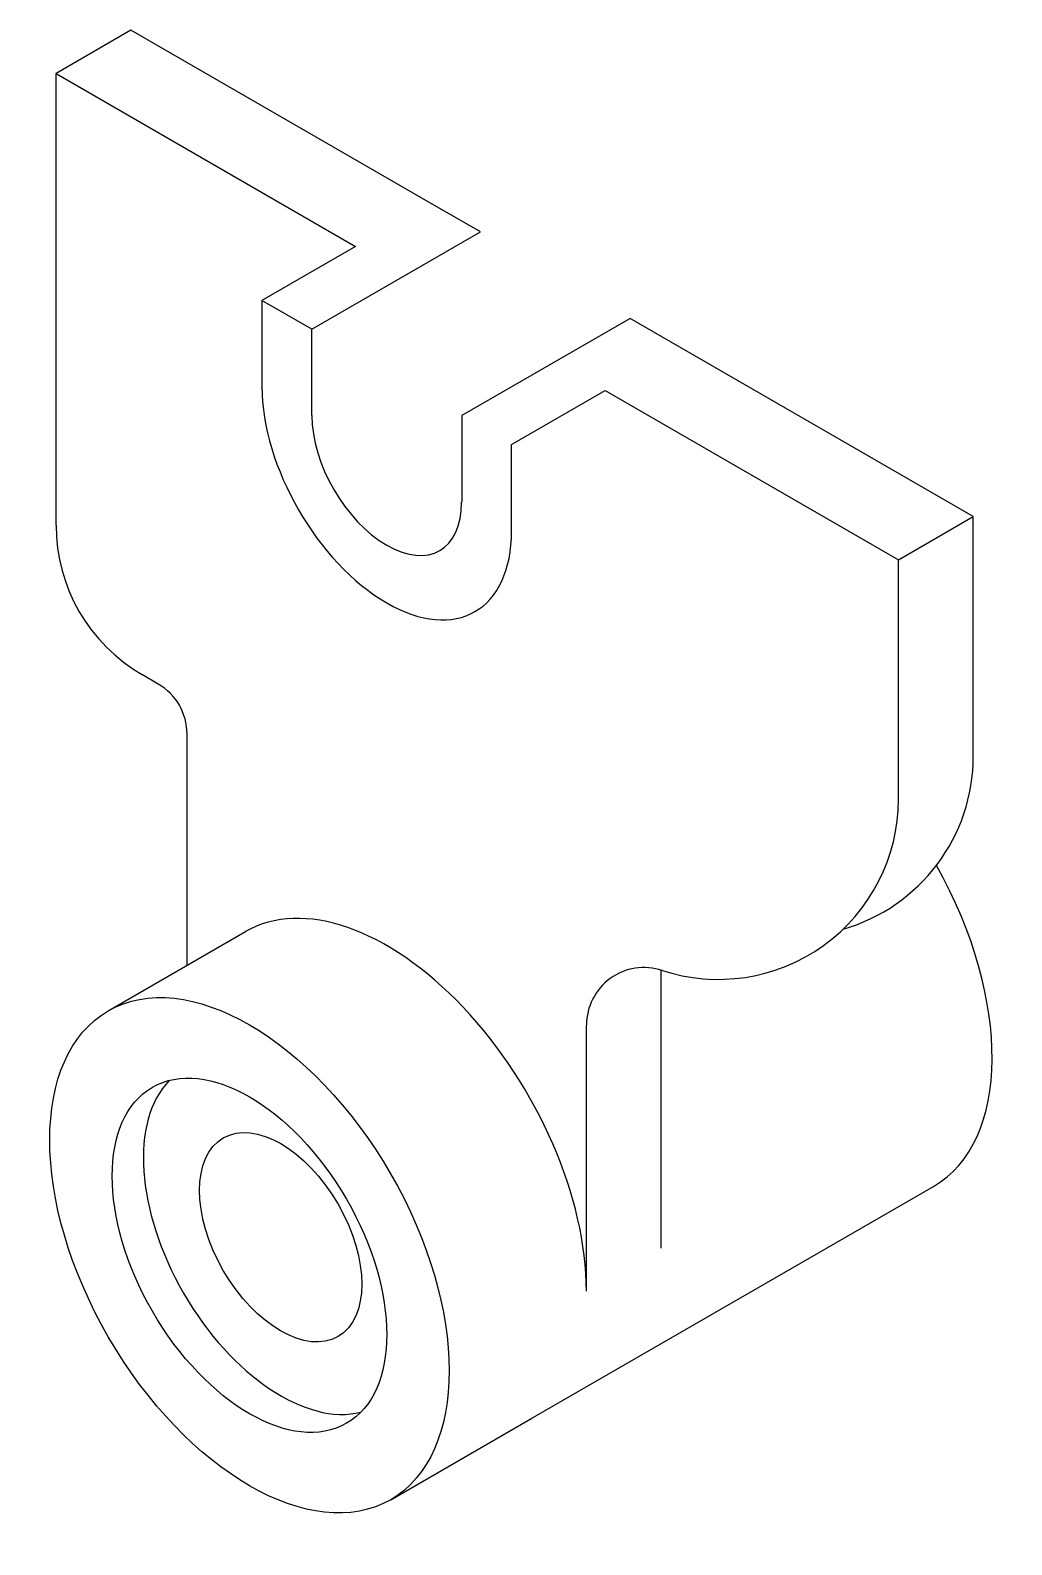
# Model space of a CAD drawing. Header units: inches. Extents: x 70 to 206, y -52 to 159.
import ezdxf

# ---------------------------------------------------------------- set-up
doc = ezdxf.new("R2010")
doc.units = ezdxf.units.IN
doc.header["$MEASUREMENT"] = 0

msp = doc.modelspace()

# ---------------------------------------------------------------- linework, layer by layer
for p, q in [((83.77, 158.63), (73.38, 152.63)), ((125.34, 134.63), (83.77, 158.63)), ((73.38, 152.63), (114.94, 128.63)), ((73.38, 89.91), (73.38, 152.63)), ((132.27, 130.63), (125.34, 134.63)), ((108.88, 117.13), (132.27, 130.63)), ((114.94, 128.63), (101.95, 121.13)), ((108.88, 117.13), (101.95, 121.13)), ((101.95, 121.13), (101.95, 109.13)), ((153.05, 118.63), (129.67, 105.13)), ((200.68, 91.13), (153.05, 118.63)), ((108.88, 105.13), (108.88, 117.13)), ((136.6, 101.13), (149.59, 108.63)), ((149.59, 108.63), (190.29, 85.13)), ((129.67, 105.13), (129.67, 93.13)), ((136.6, 89.13), (136.6, 101.13)), ((190.29, 85.13), (200.68, 91.13)), ((200.68, 57.85), (200.68, 91.13)), ((190.29, 51.85), (190.29, 85.13)), ((190.29, 85.13), (190.29, 85.13)), ((87.56, 67.86), (85.38, 69.12)), ((91.56, 28.81), (91.56, 60.93)), ((80.63, 22.49), (99.68, 33.49)), ((157.38, -10.45), (157.38, 28.14)), ((146.99, -16.45), (146.99, 20.5)), ((138.87, -34.39), (195.16, -1.89)), ((119.82, -45.39), (138.87, -34.39)), ((139.4, -34.07), (139.41, -34.07))]:
    msp.add_line(p, q)
msp.add_lwpolyline([(157.38, 28.14, 0.511962), (190.29, 51.85)], format="xyb")
for centre, radius, start, end in [((97.38, 89.91), 24, 180, 240), ((83.56, 60.93), 8, 0, 60), ((175.68, 57.85), 25, 286.1135, 0), ((154.99, 20.5), 8, 71.8106, 180)]:
    msp.add_arc(centre, radius, start, end)
for centre, major_axis, start_param, end_param in [((119.27, 99.13), (12.25, -21.21), 3.926991, 7.068583), ((119.27, 99.13), (7.35, -12.73), 3.926991, 7.068583), ((175.57, 32.05), (19.6, -33.94), 6.283185, 7.833909), ((119.27, -0.45), (19.6, -33.94), 7.068583, 9.424778), ((104.55, -8.95), (13.47, -23.33), 3.302999, 6.121779), ((119.27, -0.45), (19.6, -33.94), 6.283185, 6.310543)]:
    msp.add_ellipse(centre, major_axis=major_axis, ratio=0.57735, start_param=start_param, end_param=end_param)
for centre, major_axis in [((100.22, -11.45), (19.6, -33.94)), ((100.22, -11.45), (13.47, -23.33)), ((104.55, -8.95), (7.96, -13.79))]:
    msp.add_ellipse(centre, major_axis=major_axis, ratio=0.57735)

doc.saveas('drawing.dxf')
